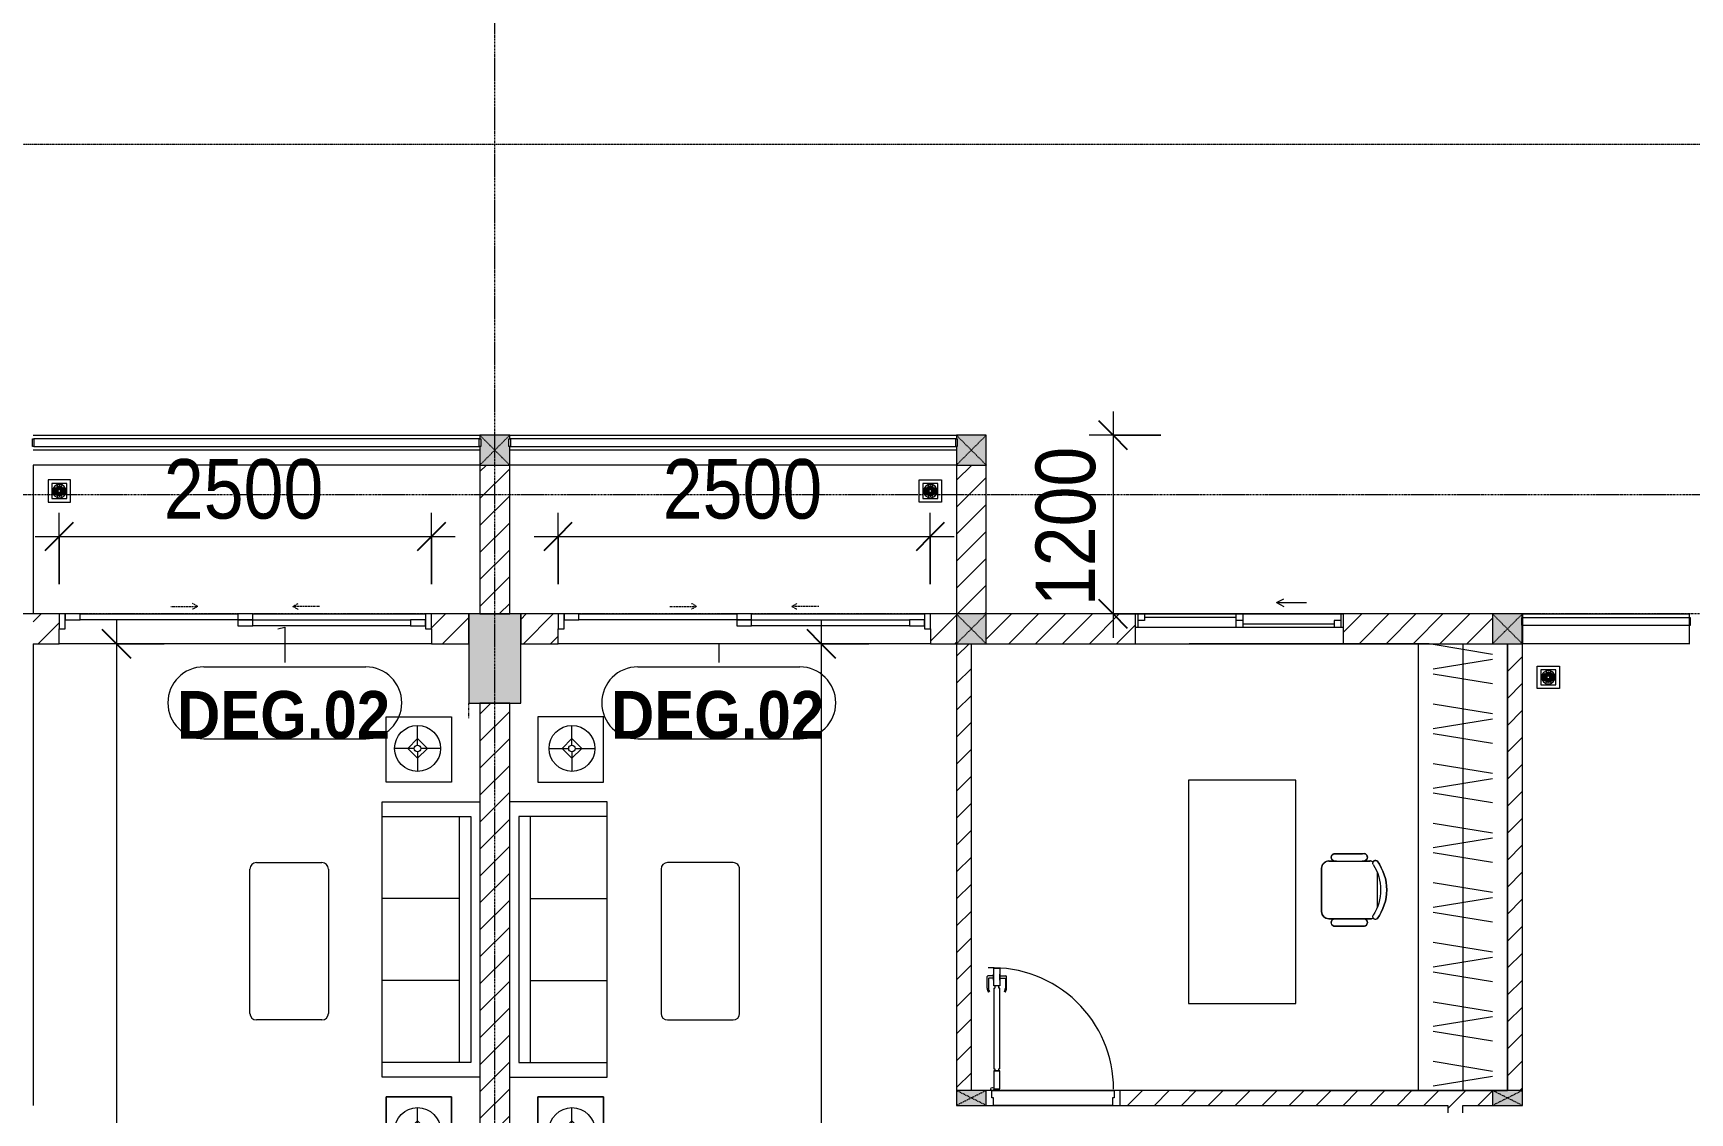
# Model space of a CAD drawing. Header units: millimetres. Extents: x 1591 to 239243, y -15958 to 82755.
# Drawn here: x 190651 to 201776, y 41187 to 48437 of the extents above; entities that cross this region are included whole.
import ezdxf

# ---------------------------------------------------------------- set-up
doc = ezdxf.new("R2010")
doc.units = ezdxf.units.MM
for name, pattern in [('Dash 1_8_', [6.35, 3.175, -3.175]), ('Dash Dot 3_16_', [7.9375, 4.7625, -1.5875, 0, -1.5875]), ('Dash_2_', [6, 3, -3]), ('Grid Line', [22.225, 12.7, -3.175, 3.175, -3.175])]:
    doc.linetypes.add(name, pattern=pattern)
for name, color, linetype, lineweight in [('0-1', 250, 'Continuous', 5), ('A-ANNO-DIMS', 211, 'Continuous', 9), ('A-ANNO-DIMS-160', 211, 'Continuous', 9), ('A-AREA', 32, 'Dash 1_8_', 9), ('A-DETL-GENF-1', 9, 'Continuous', 9), ('A-DOOR', 31, 'Continuous', 9), ('A-DOOR-1', 254, 'Continuous', 9), ('A-DOOR-2', 9, 'Continuous', 9), ('A-DOOR-FRAM', 31, 'Continuous', 9), ('A-DOOR-HDLN', 31, 'Dash_2_', 9), ('A-DOOR-IDEN', 31, 'Continuous', 9), ('A-FLOR-1', 7, 'Continuous', 9), ('A-FLOR-2', 9, 'Continuous', 9), ('A-FLOR-HRAL', 11, 'Continuous', 9), ('A-FLOR-HRAL-1', 254, 'Continuous', 9), ('A-FLOR-HRAL-2', 9, 'Continuous', 9), ('A-GLAZ', 151, 'Continuous', 9), ('A-WALL', 113, 'Continuous', 9), ('A-WALL-1', 253, 'Continuous', 18), ('A-WALL-2', 9, 'Continuous', 9), ('A-WALL-3', 113, 'Continuous', 18), ('A-WALL-PATT-1', 10, 'Continuous', 9), ('A-WALL-PATT-2', 111, 'Continuous', 9), ('G-ANNO-SYMB-1', 111, 'Dash Dot 3_16_', 18), ('I-FURN', 30, 'Continuous', 9), ('I-FURN-1', 254, 'Continuous', 9), ('M-EQPM-1', 254, 'Continuous', 9), ('S-COLS', 52, 'Continuous', 9), ('S-COLS-1', 52, 'Continuous', 5), ('S-COLS-2', 250, 'Continuous', 18), ('S-COLS-4', 254, 'Continuous', 9), ('S-COLS-5', 253, 'Continuous', 18), ('S-COLS-6', 52, 'Continuous', 18), ('S-COLS-HDLN', 52, 'Dash_2_', 9), ('S-COLS-HDLN-1', 9, 'Dash_2_', 9), ('S-GRID-1', 1, 'Grid Line', 9)]:
    doc.layers.add(name, color=color, linetype=linetype, lineweight=lineweight)
doc.styles.add('Arial_B_4', font='arialbd_0.ttf', dxfattribs={"width": 0.9, "height": 320})
doc.styles.add('UTM Avo', font='UTM Avo.ttf', dxfattribs={"width": 0.9, "height": 400})
doc.dimstyles.new('1_Dim_chi_tiet_2_5', dxfattribs={"dimscale": 304.8, "dimtxt": 399.720379, "dimasz": 0.629921, "dimexe": 0.524934, "dimexo": 0.0625, "dimgap": 0.052493, "dimtad": 1, "dimdec": 0, "dimrnd": 5, "dimzin": 0, "dimdsep": 46, "dimtxsty": 'UTM Avo', "dimblk1": 'OBLIQUE', "dimblk2": 'OBLIQUE', "dimsah": 1, "dimcen": 0.09, "dimdle": 0.524934, "dimazin": 0, "dimtfac": 1, "dimtdec": 4, "dimtix": 1, "dimtmove": 0, "dimatfit": 3, "dimfxl": 1.049869, "dimfxlon": 1, "dimtvp": 1, "dimtolj": 1, "dimtzin": 0, "dimarcsym": 2})
doc.dimstyles.new('1_Dim_chi_tiet_2_5_1', dxfattribs={"dimscale": 304.8, "dimtxt": 399.720379, "dimasz": 0.629921, "dimexe": 0.524934, "dimexo": 0.0625, "dimgap": 0.052493, "dimtad": 1, "dimdec": 0, "dimrnd": 5, "dimzin": 0, "dimdsep": 46, "dimtxsty": 'UTM Avo', "dimblk1": 'OBLIQUE', "dimblk2": 'OBLIQUE', "dimsah": 1, "dimcen": 0.09, "dimdle": 0.524934, "dimazin": 0, "dimtfac": 1, "dimtdec": 4, "dimtix": 1, "dimtmove": 0, "dimatfit": 3, "dimfxl": 1.049869, "dimfxlon": 1, "dimtvp": 1, "dimtolj": 1, "dimtzin": 0, "dimarcsym": 2})
pattern_1 = [(45, (0, 0), (-90.50967, 90.50967), [])]
pattern_2 = [(45, (101998.83, 0), (-90.50967, 90.50967), [])]

# ---------------------------------------------------------------- blocks, each defined once
blk = doc.blocks.new('NCV_TKTC_KET CAU_rvt-1-TKCS_MB TẦNG 5')
at = {"layer": 'S-COLS-1'}
blk.add_hatch(color=256, dxfattribs=at).paths.add_polyline_path([(91928, 43937), (91928, 44537), (91578, 44537), (91578, 43937), (91853, 43937)])
at = {"layer": 'A-FLOR-1'}
blk.add_line((99778, 44537), (99773, 44537), dxfattribs=at)
at = {"layer": 'S-COLS-2'}
for p, q in [((91928, 44537), (91578, 44537)), ((91578, 44537), (91578, 43937)), ((91928, 43937), (91928, 44537)), ((91578, 43937), (91928, 43937))]:
    blk.add_line(p, q, dxfattribs=at)
blk = doc.blocks.new('LOBBY_SOFA_1 - LOBBY_SOFA_1-V42-TKCS_MB TẦNG 5')
at = {"layer": 'I-FURN'}
for p, q in [((-2172, 1065), (-2172, 1505)), ((-2128, 1549), (-1160, 1549)), ((-1116, 1505), (-1116, 1065)), ((-1160, 1021), (-2128, 1021)), ((-2688, 634), (-3128, 634)), ((-3128, 634), (-3128, 194)), ((-2915, 445), (-2915, 577)), ((-2688, 194), (-2688, 634)), ((-2556, 660), (-708, 660)), ((-2556, 5), (-2556, 660)), ((-2457, 66), (-2457, 660)), ((-1907, 143), (-1907, 660)), ((-1357, 143), (-1357, 660)), ((-807, 660), (-807, 66)), ((-708, 660), (-708, 5)), ((-576, 634), (-136, 634)), ((-576, 194), (-576, 634)), ((-349, 445), (-349, 577)), ((-136, 634), (-136, 194)), ((-2981, 423), (-2915, 489)), ((-2915, 489), (-2849, 423)), ((-349, 489), (-415, 423)), ((-283, 423), (-349, 489)), ((-2937, 423), (-3069, 423)), ((-2915, 357), (-2981, 423)), ((-2849, 423), (-2915, 357)), ((-2915, 269), (-2915, 401)), ((-2893, 423), (-2761, 423)), ((-371, 423), (-503, 423)), ((-415, 423), (-349, 357)), ((-349, 357), (-283, 423)), ((-349, 269), (-349, 401)), ((-327, 423), (-195, 423)), ((-3128, 194), (-2688, 194)), ((-807, 143), (-2457, 143)), ((-136, 194), (-576, 194)), ((-807, 66), (-2457, 66))]:
    blk.add_line(p, q, dxfattribs=at)
for centre, radius in [((-2915, 423), 154), ((-349, 423), 154), ((-2915, 423), 22), ((-349, 423), 22)]:
    blk.add_circle(centre, radius, dxfattribs=at)
for centre, start, end in [((-2128, 1505), 90, 180), ((-1160, 1505), 0, 90), ((-2128, 1065), 180, 270), ((-1160, 1065), 270, 0)]:
    blk.add_arc(centre, 44, start, end, dxfattribs=at)
at = {"layer": 'I-FURN-1'}
for p, q in [((-2172, 1065), (-2172, 1505)), ((-2128, 1549), (-1160, 1549)), ((-1116, 1505), (-1116, 1065)), ((-1160, 1021), (-2128, 1021)), ((-3128, 634), (-2688, 634)), ((-3128, 194), (-3128, 634)), ((-2688, 634), (-2688, 194)), ((-2556, 660), (-708, 660)), ((-2556, 5), (-2556, 660)), ((-708, 660), (-708, 5)), ((-576, 634), (-136, 634)), ((-576, 194), (-576, 634)), ((-136, 634), (-136, 194)), ((-2688, 194), (-3128, 194)), ((-136, 194), (-576, 194))]:
    blk.add_line(p, q, dxfattribs=at)
for centre, start, end in [((-2128, 1505), 90, 180), ((-1160, 1505), 0, 90), ((-2128, 1065), 180, 270), ((-1160, 1065), 270, 0)]:
    blk.add_arc(centre, 44, start, end, dxfattribs=at)
blk = doc.blocks.new('THU NUOC - THU NUOC-461820-TKCS_MB TẦNG 5')
at = {"layer": 'M-EQPM-1'}
for p, q in [((-66, 71), (-66, -79)), ((84, 71), (-66, 71)), ((59, 46), (-41, 46)), ((-41, 46), (-41, -54)), ((-23, 11), (41, 11)), ((41, 5), (-23, 5)), ((-11, 23), (28, 23)), ((28, 17), (-11, 17)), ((-1, 36), (19, 36)), ((19, 30), (-1, 30)), ((59, -54), (59, 46)), ((84, -79), (84, 71)), ((-66, -79), (84, -79)), ((-41, -54), (59, -54)), ((-23, -1), (1, -1)), ((1, -7), (-23, -7)), ((-23, -14), (41, -14)), ((41, -20), (-23, -20)), ((-11, -26), (28, -26)), ((28, -32), (-11, -32)), ((-1, -38), (19, -38)), ((19, -44), (-1, -44)), ((1, -1), (1, -7)), ((17, -1), (41, -1)), ((17, -7), (17, -1)), ((41, -7), (17, -7))]:
    blk.add_line(p, q, dxfattribs=at)
for centre, radius, start, end in [((9, -4), 45, 0, 180), ((9, -4), 45, 0, 180), ((-23, 8), 3, 90, 270), ((-11, 20), 3, 90, 270), ((-1, 33), 3, 90, 270), ((19, 33), 3, 270, 90), ((28, 20), 3, 270, 90), ((41, 8), 3, 270, 90), ((9, -4), 45, 180, 360), ((9, -4), 45, 180, 360), ((-23, -4), 3, 90, 270), ((-23, -17), 3, 90, 270), ((-11, -29), 3, 90, 270), ((-1, -41), 3, 90, 270), ((19, -41), 3, 270, 90), ((28, -29), 3, 270, 90), ((41, -4), 3, 270, 90), ((41, -17), 3, 270, 90)]:
    blk.add_arc(centre, radius, start, end, dxfattribs=at)
blk = doc.blocks.new('DOOR_CW_01 CANH MO-PANEL KINH - DIW_01-900x2200-CỬA GỖ VÂN LAMINATE-553393-TKCS_MB TẦNG 5')
at = {"layer": 'A-DETL-GENF-1'}
for p, q in [((-442, 737), (-442, 816)), ((-399, 820), (-438, 820)), ((-434, 800), (-434, 737)), ((-399, 804), (-430, 804)), ((-399, 832), (-397, 832)), ((-399, 792), (-399, 832)), ((-397, 792), (-399, 792)), ((-397, 872), (-357, 872)), ((-397, 752), (-397, 872)), ((-397, 792), (-397, 832)), ((-357, 872), (-357, 752)), ((-357, 792), (-357, 832)), ((-355, 832), (-357, 832)), ((-357, 792), (-355, 792)), ((-355, 792), (-355, 832)), ((-355, 820), (-316, 820)), ((-355, 804), (-324, 804)), ((-320, 800), (-320, 737)), ((-312, 737), (-312, 816)), ((-434, 711), (-427, 716)), ((-357, 752), (-397, 752)), ((-397, 738), (-391, 738)), ((-397, 738), (-397, 196)), ((-363, 752), (-391, 752)), ((-391, 752), (-391, 738)), ((-363, 738), (-363, 752)), ((-357, 738), (-363, 738)), ((-357, 196), (-357, 738)), ((-320, 711), (-327, 716)), ((-397, 196), (-391, 196)), ((-357, 182), (-397, 182)), ((-397, 182), (-397, 62)), ((-391, 196), (-391, 182)), ((-391, 182), (-363, 182)), ((-357, 196), (-363, 196)), ((-363, 182), (-363, 196)), ((-357, 62), (-357, 182)), ((-397, 62), (-357, 62))]:
    blk.add_line(p, q, dxfattribs=at)
blk.add_circle((-407, 60), 10, dxfattribs=at)
for centre, radius, start, end in [((-438, 816), 4, 90, 180), ((-407, 60), 814, 360, 92), ((-430, 800), 4, 90, 180), ((-324, 800), 4, 360, 90), ((-316, 816), 4, 0, 90), ((-397, 737), 45, 180, 215), ((-397, 737), 37, 180, 215), ((-357, 737), 37, 325, 0), ((-357, 737), 45, 325, 0)]:
    blk.add_arc(centre, radius, start, end, dxfattribs=at)
at = {"layer": 'A-DOOR-2'}
for p, q in [((-410, 50), (-450, 50)), ((-450, 50), (-450, -50)), ((-410, 0), (-410, 50)), ((-400, 0), (-410, 0)), ((-407, 50), (-382, 50)), ((-400, -50), (-400, 0)), ((410, 0), (400, 0)), ((400, 0), (400, -50)), ((450, 50), (410, 50)), ((410, 50), (410, 0)), ((450, -50), (450, 50)), ((-450, -50), (-400, -50)), ((400, -50), (450, -50))]:
    blk.add_line(p, q, dxfattribs=at)
blk = doc.blocks.new('TU DO LV A - TU DO LV A-885793-TKCS_MB TẦNG 5')
at = {"layer": 'I-FURN'}
for p, q in [((4, 101), (69, 499)), ((169, 101), (104, 499)), ((202, 101), (267, 499)), ((404, 101), (469, 499)), ((569, 101), (504, 499)), ((602, 101), (667, 499)), ((804, 101), (869, 499)), ((969, 101), (904, 499)), ((1002, 101), (1067, 499)), ((1204, 101), (1269, 499)), ((1369, 101), (1304, 499)), ((1402, 101), (1467, 499)), ((1604, 101), (1669, 499)), ((1769, 101), (1704, 499)), ((1802, 101), (1867, 499)), ((2004, 101), (2069, 499)), ((2169, 101), (2104, 499)), ((2202, 101), (2267, 499)), ((2404, 101), (2469, 499)), ((2569, 101), (2504, 499)), ((2602, 101), (2667, 499)), ((2804, 101), (2869, 499)), ((2969, 101), (2904, 499)), ((0, 300), (3000, 300)), ((0, 0), (3000, 0))]:
    blk.add_line(p, q, dxfattribs=at)
at = {"layer": 'I-FURN-1'}
blk.add_line((0, 0), (3000, 0), dxfattribs=at)
blk = doc.blocks.new('BAN LV A - BAN LV A_dwg_ban hoc2-348006-TKCS_MB TẦNG 5')
at = {"layer": 'I-FURN'}
for p, q in [((-243, 354), (-243, 162)), ((-194, 389), (-194, 113)), ((146, 437), (-146, 437)), ((194, 113), (194, 389)), ((194, 351), (194, 151)), ((244, 162), (244, 354)), ((-121, 65), (121, 65))]:
    blk.add_line(p, q, dxfattribs=at)
at = {"layer": 'I-FURN', "flags": 128}
blk.add_lwpolyline([(-738, 611), (-738, 1331), (-155, 1331), (762, 1331), (762, 611)], close=True, dxfattribs=at)
at = {"layer": 'I-FURN'}
for centre, radius, start, end in [((-219, 347), 25.3, 343.7398, 163.7398), ((-146, 389), 48.6, 90, 180), ((146, 389), 48.6, 360, 90), ((219, 347), 25.3, 16.2602, 170.7054), ((-219, 155), 25.3, 163.7398, 16.2602), ((-146, 113), 48.6, 180, 207.5844), ((146, 113), 48.6, 332.4156, 0), ((219, 155), 25.3, 189.2946, 16.2602), ((-180, 75), 17.8, 57.9726, 216.6901), ((0, 324), 324, 233.1301, 306.8699), ((0, 359), 318, 237.5758, 302.4242), ((180, 75), 17.8, 323.3099, 122.0274)]:
    blk.add_arc(centre, radius, start, end, dxfattribs=at)
blk = doc.blocks.new('BAN LV A - BAN LV A_dwg-348005-TKCS_MB TẦNG 5')
at = {"extrusion": (0, 0, -1), "zscale": -1, "rotation": 180}
blk.add_blockref('BAN LV A - BAN LV A_dwg_ban hoc2-348006-TKCS_MB TẦNG 5', (-729, 1384), dxfattribs=at)
blk = doc.blocks.new('BAN LV A - BAN LV A-348231-TKCS_MB TẦNG 5')
at = {"layer": 'I-FURN-1'}
for p, q in [((535, 1270), (535, 1236)), ((923, 1233), (923, 1270)), ((486, 1222), (486, 1029)), ((973, 1029), (973, 1222)), ((535, 1029), (535, 995)), ((923, 995), (923, 1032)), ((583, 946), (875, 946)), ((1491, 773), (-9, 773)), ((-9, 773), (-9, 53)), ((1491, 53), (1491, 773)), ((-9, 53), (1491, 53))]:
    blk.add_line(p, q, dxfattribs=at)
for centre, radius, start, end in [((729, 1060), 324, 53.1301, 126.8699), ((510, 1229), 25.3, 16.2602, 196.2602), ((549, 1308), 17.8, 143.3099, 240.596), ((583, 1270), 48.6, 152.4156, 180), ((909, 1308), 17.8, 299.404, 36.6901), ((875, 1270), 48.6, 360, 27.5844), ((948, 1229), 25.3, 343.7398, 170.7054), ((510, 1036), 25.3, 196.2602, 343.7398), ((948, 1036), 25.3, 189.2946, 343.7398), ((583, 995), 48.6, 180, 270), ((875, 995), 48.6, 270, 360)]:
    blk.add_arc(centre, radius, start, end, dxfattribs=at)
blk.add_blockref('BAN LV A - BAN LV A_dwg-348005-TKCS_MB TẦNG 5', (0, 0))
blk = doc.blocks.new('LOBBY_SOFA_1 - LOBBY_SOFA_1-V46-TKCS_MB TẦNG 5')
at = {"layer": 'I-FURN'}
for p, q in [((-2556, -5), (-2556, -660)), ((-2457, -66), (-2457, -660)), ((-807, -66), (-2457, -66)), ((-807, -660), (-807, -66)), ((-708, -660), (-708, -5)), ((-3128, -194), (-2688, -194)), ((-3128, -634), (-3128, -194)), ((-2688, -194), (-2688, -634)), ((-807, -143), (-2457, -143)), ((-1907, -143), (-1907, -660)), ((-1357, -143), (-1357, -660)), ((-576, -194), (-576, -634)), ((-136, -194), (-576, -194)), ((-136, -634), (-136, -194)), ((-2915, -269), (-2915, -401)), ((-349, -269), (-349, -401)), ((-2937, -423), (-3069, -423)), ((-2915, -357), (-2981, -423)), ((-2981, -423), (-2915, -489)), ((-2849, -423), (-2915, -357)), ((-2915, -489), (-2849, -423)), ((-2915, -445), (-2915, -577)), ((-2893, -423), (-2761, -423)), ((-371, -423), (-503, -423)), ((-415, -423), (-349, -357)), ((-349, -489), (-415, -423)), ((-349, -357), (-283, -423)), ((-283, -423), (-349, -489)), ((-349, -445), (-349, -577)), ((-327, -423), (-195, -423)), ((-2688, -634), (-3128, -634)), ((-2556, -660), (-708, -660)), ((-576, -634), (-136, -634)), ((-2172, -1065), (-2172, -1505)), ((-1160, -1021), (-2128, -1021)), ((-1116, -1505), (-1116, -1065)), ((-2128, -1549), (-1160, -1549))]:
    blk.add_line(p, q, dxfattribs=at)
for centre, radius in [((-2915, -423), 154), ((-349, -423), 154), ((-2915, -423), 22), ((-349, -423), 22)]:
    blk.add_circle(centre, radius, dxfattribs=at)
for centre, start, end in [((-2128, -1065), 90, 180), ((-1160, -1065), 0, 90), ((-2128, -1505), 180, 270), ((-1160, -1505), 270, 0)]:
    blk.add_arc(centre, 44, start, end, dxfattribs=at)
at = {"layer": 'I-FURN-1'}
for p, q in [((-2556, -5), (-2556, -660)), ((-708, -660), (-708, -5)), ((-2688, -194), (-3128, -194)), ((-3128, -194), (-3128, -634)), ((-2688, -634), (-2688, -194)), ((-136, -194), (-576, -194)), ((-576, -194), (-576, -634)), ((-136, -634), (-136, -194)), ((-3128, -634), (-2688, -634)), ((-2556, -660), (-708, -660)), ((-576, -634), (-136, -634)), ((-2172, -1065), (-2172, -1505)), ((-1160, -1021), (-2128, -1021)), ((-1116, -1505), (-1116, -1065)), ((-2128, -1549), (-1160, -1549))]:
    blk.add_line(p, q, dxfattribs=at)
for centre, start, end in [((-2128, -1065), 90, 180), ((-1160, -1065), 0, 90), ((-2128, -1505), 180, 270), ((-1160, -1505), 270, 0)]:
    blk.add_arc(centre, 44, start, end, dxfattribs=at)
blk = doc.blocks.new('THU NUOC - THU NUOC-455054-TKCS_MB TẦNG 5')
at = {"layer": 'M-EQPM-1'}
for p, q in [((-66, -71), (-66, 79)), ((-66, 79), (84, 79)), ((59, 54), (-41, 54)), ((-41, 54), (-41, -46)), ((-23, 20), (41, 20)), ((41, 14), (-23, 14)), ((-23, 7), (1, 7)), ((1, 1), (-23, 1)), ((-11, 32), (28, 32)), ((28, 26), (-11, 26)), ((-1, 44), (19, 44)), ((19, 38), (-1, 38)), ((1, 7), (1, 1)), ((17, 1), (17, 7)), ((17, 7), (41, 7)), ((41, 1), (17, 1)), ((59, -46), (59, 54)), ((84, 79), (84, -71)), ((84, -71), (-66, -71)), ((-41, -46), (59, -46)), ((-23, -5), (41, -5)), ((41, -11), (-23, -11)), ((-11, -17), (28, -17)), ((28, -23), (-11, -23)), ((-1, -30), (19, -30)), ((19, -36), (-1, -36))]:
    blk.add_line(p, q, dxfattribs=at)
for centre, radius, start, end in [((9, 4), 45, 0, 180), ((9, 4), 45, 360, 180), ((9, 4), 45, 180, 0), ((9, 4), 45, 180, 360), ((-23, 17), 3, 90, 270), ((-23, 4), 3, 90, 270), ((-11, 29), 3, 90, 270), ((-1, 41), 3, 90, 270), ((19, 41), 3, 270, 90), ((28, 29), 3, 270, 90), ((41, 17), 3, 270, 90), ((41, 4), 3, 270, 90), ((-23, -8), 3, 90, 270), ((-11, -20), 3, 90, 270), ((-1, -33), 3, 90, 270), ((19, -33), 3, 270, 90), ((28, -20), 3, 270, 90), ((41, -8), 3, 270, 90)]:
    blk.add_arc(centre, radius, start, end, dxfattribs=at)
blk = doc.blocks.new('Railing - 50 x 10mm-901205-TKCS_MB TẦNG 5')
at = {"layer": 'A-FLOR-HRAL-2'}
for p, q in [((25, 5), (-25, 5)), ((-25, 5), (-25, -5)), ((25, -5), (25, 5)), ((-25, -5), (25, -5))]:
    blk.add_line(p, q, dxfattribs=at)
blk = doc.blocks.new('Railing - Railing-992103-TKCS_MB TẦNG 5')
at = {"layer": 'A-FLOR-HRAL-2'}
for p, q in [((76864, 35251), (75749, 35251)), ((75749, 35201), (76864, 35201))]:
    blk.add_line(p, q, dxfattribs=at)
at = {"rotation": 270}
for p in [(75744, 35226), (76869, 35226)]:
    blk.add_blockref('Railing - 50 x 10mm-901205-TKCS_MB TẦNG 5', p, dxfattribs=at)
blk = doc.blocks.new('G1_SOF - BO TRU - 100x200-V79-TKCS_MB TẦNG 5')
at = {"layer": 'S-COLS'}
blk.add_hatch(color=256, dxfattribs=at).paths.add_polyline_path([(50, -100), (50, 98), (-50, 98), (-50, -100)])
at = {"layer": 'S-COLS-5'}
for p, q in [((-50, 98), (-50, -100)), ((50, -100), (50, 98)), ((-50, -100), (50, -100))]:
    blk.add_line(p, q, dxfattribs=at)
at = {"layer": 'S-COLS-HDLN-1'}
for p, q in [((50, 100), (-50, -100)), ((-50, 100), (50, -100))]:
    blk.add_line(p, q, dxfattribs=at)
blk = doc.blocks.new('G1_SOF - BO TRU - 100x200-745959-TKCS_MB TẦNG 5')
at = {"layer": 'S-COLS'}
blk.add_hatch(color=256, dxfattribs=at).paths.add_polyline_path([(-50, 100), (-50, -100), (50, -100), (50, 100)])
at = {"layer": 'S-COLS-5'}
for p, q in [((50, 100), (-50, 100)), ((-50, 100), (-50, -100)), ((50, -100), (50, 100)), ((-50, -100), (50, -100))]:
    blk.add_line(p, q, dxfattribs=at)
at = {"layer": 'S-COLS-HDLN-1'}
for p, q in [((50, 100), (-50, -100)), ((-50, 100), (50, -100))]:
    blk.add_line(p, q, dxfattribs=at)
blk = doc.blocks.new('NCV_TKTC_TANG 5_rvt-1-TKCS_MB TẦNG 5')
at = {"layer": 'A-WALL-PATT-1'}
h = blk.add_hatch(dxfattribs=at)
h.set_pattern_fill('FP_1', color=256, style=0, pattern_type=2)
h.set_pattern_definition(pattern_1)
h.paths.add_polyline_path([(94853, 41337), (94953, 41337), (94953, 44337), (94853, 44337), (94853, 42665)])
h = blk.add_hatch(dxfattribs=at)
h.set_pattern_fill('FP_1', color=256, style=0, pattern_type=2)
h.set_pattern_definition(pattern_1)
h.paths.add_polyline_path([(98652, 41337), (98653, 41337), (98652, 44337), (98553, 44337), (98553, 41337)])
h = blk.add_hatch(dxfattribs=at)
h.set_pattern_fill('FP_1', color=256, style=0, pattern_type=2)
h.set_pattern_definition(pattern_1)
h.paths.add_polyline_path([(98453, 41237), (98453, 41337), (95951, 41337), (95951, 41237), (98253, 41237)])
h = blk.add_hatch(dxfattribs=at)
h.set_pattern_fill('FP_1', color=256, style=0, pattern_type=2)
h.set_pattern_definition(pattern_1)
h.paths.add_polyline_path([(98153, 40237), (98253, 40238), (98253, 40287), (98153, 40287), (98153, 40238)])
h.paths.add_polyline_path([(98253, 41187), (98253, 41237), (98153, 41237), (98153, 41187), (98247, 41187)])
at = {"layer": 'A-FLOR-2'}
for p, q in [((91653, 45537), (88653, 45537)), ((88653, 45537), (88653, 44537)), ((94853, 45537), (91853, 45537)), ((88653, 44337), (88653, 41237)), ((91328, 44337), (88828, 44337)), ((94678, 44337), (92178, 44337)), ((97453, 44337), (96416, 44337)), ((97953, 44337), (97453, 44337)), ((98028, 44337), (97953, 44337)), ((98553, 41337), (98553, 44337)), ((99778, 44337), (99773, 44337)), ((95091, 41337), (95911, 41337)), ((95911, 41337), (95091, 41337)), ((96416, 41337), (97953, 41337)), ((97953, 41337), (98453, 41337)), ((98453, 41337), (98553, 41337)), ((95901, 41237), (95101, 41237)), ((95101, 41237), (95901, 41237))]:
    blk.add_line(p, q, dxfattribs=at)
at = {"layer": 'A-WALL-1'}
for p, q in [((94853, 44337), (94853, 41337)), ((94953, 41337), (94953, 44337)), ((98553, 44337), (98553, 41337)), ((98653, 41337), (98653, 44337)), ((98453, 41337), (95951, 41337)), ((95951, 41237), (98153, 41237)), ((98153, 41237), (98153, 41187)), ((98253, 41237), (98453, 41237)), ((98253, 41187), (98253, 41237))]:
    blk.add_line(p, q, dxfattribs=at)
at = {"layer": 'A-WALL-2'}
for p, q in [((98653, 44537), (99773, 44537)), ((98653, 44537), (98653, 44512)), ((99773, 44537), (99773, 44512)), ((98653, 44462), (98653, 44337)), ((99773, 44462), (99773, 44337)), ((99773, 44337), (98653, 44337)), ((95091, 41337), (95911, 41337)), ((95901, 41237), (95101, 41237))]:
    blk.add_line(p, q, dxfattribs=at)
at = {"layer": 'A-DOOR-1'}
blk.add_blockref('DOOR_CW_01 CANH MO-PANEL KINH - DIW_01-900x2200-CỬA GỖ VÂN LAMINATE-553393-TKCS_MB TẦNG 5', (95501, 41287), dxfattribs=at)
at = {"layer": 'A-FLOR-HRAL-1'}
blk.add_blockref('Railing - Railing-992103-TKCS_MB TẦNG 5', (22908, 9261), dxfattribs=at)
at = {"layer": 'I-FURN-1'}
for name, p, rotation in [('TU DO LV A - TU DO LV A-885793-TKCS_MB TẦNG 5', (97953, 44337), 269.9999999999997), ('LOBBY_SOFA_1 - LOBBY_SOFA_1-V42-TKCS_MB TẦNG 5', (91657, 43983), 89.99999999999972), ('LOBBY_SOFA_1 - LOBBY_SOFA_1-V46-TKCS_MB TẦNG 5', (91848, 43983), 90.00000000000031), ('BAN LV A - BAN LV A-348231-TKCS_MB TẦNG 5', (96358, 43413), 269.9999999999995)]:
    blk.add_blockref(name, p, dxfattribs=dict(at, rotation=rotation))
at = {"layer": 'M-EQPM-1'}
for name, p, rotation in [('THU NUOC - THU NUOC-461820-TKCS_MB TẦNG 5', (88833, 45371), 269.9999999999999), ('THU NUOC - THU NUOC-455054-TKCS_MB TẦNG 5', (94673, 45371), 270.0000000000001), ('THU NUOC - THU NUOC-455054-TKCS_MB TẦNG 5', (98823, 44121), 269.9999999999997)]:
    blk.add_blockref(name, p, dxfattribs=dict(at, rotation=rotation))
at = {"layer": 'S-COLS-4', "rotation": 269.9999999999993}
for name, p in [('G1_SOF - BO TRU - 100x200-V79-TKCS_MB TẦNG 5', (94953, 41287)), ('G1_SOF - BO TRU - 100x200-745959-TKCS_MB TẦNG 5', (98553, 41287))]:
    blk.add_blockref(name, p, dxfattribs=at)
blk = doc.blocks.new('G1_SOF - BO TRU - 200x200-V22-TKCS_MB TẦNG 5')
at = {"layer": 'S-COLS'}
blk.add_hatch(color=256, dxfattribs=at).paths.add_polyline_path([(100, -100), (100, 25), (95, 25), (95, 75), (100, 75), (100, 100), (-100, 100), (-100, 75), (-95, 75), (-95, 25), (-100, 25), (-100, -100)])
at = {"layer": 'S-COLS-6'}
for p, q in [((100, 100), (-100, 100)), ((-100, 100), (-100, 75)), ((-100, 25), (-100, -100)), ((100, 75), (100, 100)), ((100, -100), (100, 25)), ((-100, -100), (100, -100))]:
    blk.add_line(p, q, dxfattribs=at)
at = {"layer": 'S-COLS-HDLN'}
for p, q in [((100, 100), (-100, -100)), ((-100, 100), (100, -100))]:
    blk.add_line(p, q, dxfattribs=at)
blk = doc.blocks.new('G1_SOF - BO TRU - 200x200-V21-TKCS_MB TẦNG 5')
at = {"layer": 'S-COLS'}
blk.add_hatch(color=256, dxfattribs=at).paths.add_polyline_path([(100, -100), (100, 100), (-100, 100), (-100, 75), (-95, 75), (-95, 25), (-100, 25), (-100, -100), (100, -100)])
at = {"layer": 'S-COLS-6'}
for p, q in [((100, 100), (-100, 100)), ((-100, 100), (-100, 75)), ((-100, 25), (-100, -100)), ((100, -100), (100, 100)), ((-100, -100), (100, -100))]:
    blk.add_line(p, q, dxfattribs=at)
at = {"layer": 'S-COLS-HDLN'}
for p, q in [((100, 100), (-100, -100)), ((-100, 100), (100, -100))]:
    blk.add_line(p, q, dxfattribs=at)
blk = doc.blocks.new('G1_SOF - BO TRU - 200x200-V23-TKCS_MB TẦNG 5')
at = {"layer": 'S-COLS'}
blk.add_hatch(color=256, dxfattribs=at).paths.add_polyline_path([(100, -100), (100, -100), (100, 25), (95, 25), (95, 75), (100, 75), (100, 100), (-100, 100), (-100, -100), (95, -100)])
at = {"layer": 'S-COLS-6'}
for p, q in [((100, 100), (-100, 100)), ((-100, 100), (-100, -100)), ((100, 75), (100, 100)), ((100, -100), (100, 25)), ((-100, -100), (100, -100))]:
    blk.add_line(p, q, dxfattribs=at)
at = {"layer": 'S-COLS-HDLN'}
for p, q in [((100, 100), (-100, -100)), ((-100, 100), (100, -100))]:
    blk.add_line(p, q, dxfattribs=at)
blk = doc.blocks.new('G1_SOF - BO TRU - 200x200-3055083-TKCS_MB TẦNG 5')
at = {"layer": 'S-COLS'}
blk.add_hatch(color=256, dxfattribs=at).paths.add_polyline_path([(100, -100), (100, 100), (-100, 100), (-100, -100), (8, -100)])
at = {"layer": 'S-COLS-6'}
for p, q in [((100, 100), (-100, 100)), ((-100, 100), (-100, -100)), ((100, -100), (100, 100)), ((-100, -100), (100, -100))]:
    blk.add_line(p, q, dxfattribs=at)
at = {"layer": 'S-COLS-HDLN'}
for p, q in [((100, 100), (-100, -100)), ((-100, 100), (100, -100))]:
    blk.add_line(p, q, dxfattribs=at)
blk = doc.blocks.new('1_FAMILY RVT - W01-WxH 1400x1400xmm-389822-TKCS_MB TẦNG 5')
at = {"layer": 'A-GLAZ'}
for p, q in [((248.4, 172.39), (299.2, 197.79)), ((248.4, 172.39), (299.2, 146.99)), ((248.4, 172.39), (451.6, 172.39)), ((-700, 96.19), (-700, -103.81)), ((700, 96.19), (-700, 96.19)), ((-700, 96.19), (-636.5, 96.19)), ((-700, 7.29), (-680.95, 7.29)), ((-680.95, 96.19), (-680.95, 7.29)), ((-636.5, 51.74), (-680.95, 51.74)), ((-680.95, 7.29), (-22.225, 7.29)), ((-636.5, 96.19), (-22.225, 96.19)), ((-636.5, 96.19), (-636.5, 51.74)), ((-636.5, 73.965), (-22.225, 73.965)), ((-22.225, 7.29), (-22.225, 96.19)), ((-22.225, 96.19), (22.225, 96.19)), ((22.225, 51.74), (-22.225, 51.74)), ((-22.225, 7.29), (22.225, 7.29)), ((22.225, 96.19), (680.95, 96.19)), ((22.225, 96.19), (22.225, 7.29)), ((22.225, 29.515), (636.5, 29.515)), ((22.225, 7.29), (636.5, 7.29)), ((636.5, 51.74), (636.5, 7.29)), ((680.95, 51.74), (636.5, 51.74)), ((636.5, 7.29), (700, 7.29)), ((680.95, 96.19), (700, 96.19)), ((680.95, 96.19), (680.95, 7.29)), ((700, -103.81), (700, 96.19)), ((-700, -103.81), (700, -103.81))]:
    blk.add_line(p, q, dxfattribs=at)
blk = doc.blocks.new('DEG_02-DEG_03 - DEG_02-2500x2400mm-CỬA ĐI 02 CÁNH TRƯỢT-625766-TKCS_MB TẦNG 5')
at = {"layer": 'A-DOOR'}
for p, q in [((-1110, 100), (-1210, 100)), ((-1210, 100), (-1210, 60)), ((-1210, 60), (-1110, 60)), ((-1110, 60), (-1110, 100)), ((-1110, 100), (-50, 100)), ((-50, 60), (-1110, 60)), ((50, 100), (-50, 100)), ((-50, 100), (-50, 60)), ((50, 60), (-50, 60)), ((-50, 60), (-50, 20)), ((-50, 60), (50, 60)), ((-50, 20), (50, 20)), ((50, 60), (50, 100)), ((50, 20), (50, 60)), ((50, 60), (1110, 60)), ((1110, 20), (50, 20)), ((1210, 60), (1110, 60)), ((1110, 60), (1110, 20)), ((1110, 20), (1210, 20)), ((1210, 20), (1210, 60))]:
    blk.add_line(p, q, dxfattribs=at)
at = {"layer": 'A-DOOR-FRAM'}
for p, q in [((-1210, 100), (-1250, 100)), ((-1250, 100), (-1250, 0)), ((-1250, 0), (-1210, 0)), ((-1210, 0), (-1210, 100)), ((1250, 100), (1210, 100)), ((1210, 100), (1210, 0)), ((1210, 0), (1250, 0)), ((1250, 0), (1250, 100))]:
    blk.add_line(p, q, dxfattribs=at)
at = {"layer": 'A-DOOR-HDLN'}
for p, q in [((-500, 151), (-320, 151)), ((-320, 151), (-355, 171)), ((-320, 151), (-355, 131)), ((320, 151), (355, 171)), ((320, 151), (355, 131)), ((500, 151), (320, 151))]:
    blk.add_line(p, q, dxfattribs=at)
blk = doc.blocks.new('Railing - 50 x 10mm-1251311-TKCS_MB TẦNG 5')
at = {"layer": 'A-FLOR-HRAL'}
for p, q in [((25, 5), (-25, 5)), ((-25, 5), (-25, -5)), ((25, -5), (25, 5)), ((-25, -5), (25, -5))]:
    blk.add_line(p, q, dxfattribs=at)
blk = doc.blocks.new('Railing - Railing-3262208-TKCS_MB TẦNG 5')
at = {"layer": 'A-FLOR-HRAL'}
for p, q in [((91648, 45712), (88658, 45712)), ((88658, 45662), (91648, 45662))]:
    blk.add_line(p, q, dxfattribs=at)
at = {"extrusion": (0, 0, -1), "zscale": -1, "rotation": 90}
for p in [(-88653, 45687), (-91653, 45687)]:
    blk.add_blockref('Railing - 50 x 10mm-1251311-TKCS_MB TẦNG 5', p, dxfattribs=at)
blk = doc.blocks.new('Railing - Railing-3262214-TKCS_MB TẦNG 5')
at = {"layer": 'A-FLOR-HRAL'}
for p, q in [((94848, 45712), (91858, 45712)), ((91858, 45662), (94848, 45662))]:
    blk.add_line(p, q, dxfattribs=at)
at = {"extrusion": (0, 0, -1), "zscale": -1, "rotation": 90}
for p in [(-91853, 45687), (-94853, 45687)]:
    blk.add_blockref('Railing - 50 x 10mm-1251311-TKCS_MB TẦNG 5', p, dxfattribs=at)
blk = doc.blocks.new('DIMBLOCK88-TKCS_MB TẦNG 5')
at = {"layer": 'A-ANNO-DIMS-160', "lineweight": 25}
for p, q in [((195944, 44337), (195848, 44433)), ((195944, 44337), (196040, 44241)), ((195944, 35737), (195848, 35833)), ((195944, 35737), (196040, 35641))]:
    blk.add_line(p, q, dxfattribs=at)
at = {"layer": 'A-ANNO-DIMS-160'}
for p, q in [((195944, 44497), (195944, 35577)), ((196264, 44337), (195784, 44337)), ((195944, 44337), (196264, 44337)), ((196264, 35737), (195784, 35737)), ((195944, 35737), (196264, 35737))]:
    blk.add_line(p, q, dxfattribs=at)
at = {"layer": 'A-ANNO-DIMS-160', "color": 0, "insert": (195424, 39489), "char_height": 400, "width": 1314.64, "attachment_point": 1, "rotation": 90, "line_spacing_factor": 1.110334, "style": 'UTM Avo'}
blk.add_mtext('8600', dxfattribs=at)
blk = doc.blocks.new('_Oblique')
at = {"color": 0, "linetype": 'ByBlock', "lineweight": -2}
blk.add_line((-0.5, -0.5), (0.5, 0.5), dxfattribs=at)
blk = doc.blocks.new('DIMBLOCK89-TKCS_MB TẦNG 5')
at = {"layer": 'A-ANNO-DIMS-160', "lineweight": 25}
for p, q in [((191212, 44337), (191116, 44433)), ((191212, 44337), (191308, 44241)), ((191212, 35737), (191116, 35833)), ((191212, 35737), (191308, 35641))]:
    blk.add_line(p, q, dxfattribs=at)
at = {"layer": 'A-ANNO-DIMS-160'}
for p, q in [((191212, 44497), (191212, 35577)), ((191532, 44337), (191052, 44337)), ((191212, 44337), (191532, 44337)), ((191532, 35737), (191052, 35737)), ((191212, 35737), (191532, 35737))]:
    blk.add_line(p, q, dxfattribs=at)
at = {"layer": 'A-ANNO-DIMS-160', "color": 0, "insert": (190692, 39489), "char_height": 400, "width": 1314.64, "attachment_point": 1, "rotation": 90, "line_spacing_factor": 1.110334, "style": 'UTM Avo'}
blk.add_mtext('8600', dxfattribs=at)
blk = doc.blocks.new('DIMBLOCK126-TKCS_MB TẦNG 5')
at = {"layer": 'A-ANNO-DIMS-160'}
for p, q in [((194176, 44737), (194176, 45217)), ((196676, 44737), (196676, 45217)), ((194016, 45057), (196836, 45057)), ((194176, 45057), (194176, 44737)), ((196676, 45057), (196676, 44737))]:
    blk.add_line(p, q, dxfattribs=at)
at = {"layer": 'A-ANNO-DIMS-160', "lineweight": 25}
for p, q in [((194176, 45057), (194080, 44961)), ((194176, 45057), (194272, 45153)), ((196676, 45057), (196580, 44961)), ((196676, 45057), (196772, 45153))]:
    blk.add_line(p, q, dxfattribs=at)
at = {"layer": 'A-ANNO-DIMS-160', "color": 0, "insert": (194879, 45577), "char_height": 400, "width": 1314.64, "attachment_point": 1, "line_spacing_factor": 1.110334, "style": 'UTM Avo'}
blk.add_mtext('2500', dxfattribs=at)
blk = doc.blocks.new('DIMBLOCK127-TKCS_MB TẦNG 5')
at = {"layer": 'A-ANNO-DIMS-160'}
for p, q in [((190826, 44737), (190826, 45217)), ((193326, 44737), (193326, 45217)), ((190666, 45057), (193486, 45057)), ((190826, 45057), (190826, 44737)), ((193326, 45057), (193326, 44737))]:
    blk.add_line(p, q, dxfattribs=at)
at = {"layer": 'A-ANNO-DIMS-160', "lineweight": 25}
for p, q in [((190826, 45057), (190730, 44961)), ((190826, 45057), (190922, 45153)), ((193326, 45057), (193230, 44961)), ((193326, 45057), (193422, 45153))]:
    blk.add_line(p, q, dxfattribs=at)
at = {"layer": 'A-ANNO-DIMS-160', "color": 0, "insert": (191529, 45577), "char_height": 400, "width": 1314.64, "attachment_point": 1, "line_spacing_factor": 1.110334, "style": 'UTM Avo'}
blk.add_mtext('2500', dxfattribs=at)
blk = doc.blocks.new('STN_Door Tag - STN_Door Tag-1788670-TKCS_MB TẦNG 5')
at = {"layer": 'A-DOOR-IDEN'}
for p, q in [((-3.37, 1.495), (3.431, 1.495)), ((-3.37, -1.524), (3.431, -1.524))]:
    blk.add_line(p, q, dxfattribs=at)
for centre, start, end in [((-3.37, -0.015), 90, 270), ((3.431, -0.015), 270, 90)]:
    blk.add_arc(centre, 1.509, start, end, dxfattribs=at)
blk = doc.blocks.new('DIMBLOCK303-TKCS_MB TẦNG 5')
at = {"layer": 'A-ANNO-DIMS-160'}
for p, q in [((197903, 45897), (197903, 44377)), ((198223, 45737), (197743, 45737)), ((197903, 45737), (198223, 45737)), ((198223, 44537), (197743, 44537)), ((197903, 44537), (198223, 44537))]:
    blk.add_line(p, q, dxfattribs=at)
at = {"layer": 'A-ANNO-DIMS-160', "lineweight": 25}
for p, q in [((197903, 45737), (197807, 45833)), ((197903, 45737), (197999, 45641)), ((197903, 44537), (197807, 44633)), ((197903, 44537), (197999, 44441))]:
    blk.add_line(p, q, dxfattribs=at)
at = {"layer": 'A-ANNO-DIMS-160', "color": 0, "insert": (197383, 44589), "char_height": 400, "width": 1314.64, "attachment_point": 1, "rotation": 90, "line_spacing_factor": 1.110334, "style": 'UTM Avo'}
blk.add_mtext('1200', dxfattribs=at)

msp = doc.modelspace()

# ---------------------------------------------------------------- hatches: boundary and pattern name
at = {"layer": 'A-WALL-PATT-2'}
h = msp.add_hatch(dxfattribs=at)
h.set_pattern_fill('FP_1', color=256, style=0, pattern_type=2)
h.set_pattern_definition(pattern_2)
h.paths.add_polyline_path([(193851.4, 44536.9), (193851.4, 45536.9), (193651.4, 45536.9), (193651.5, 44536.9)])
h.paths.add_polyline_path([(193851.4, 45736.9), (193851.4, 45737.4), (193651.4, 45736.9)])
h = msp.add_hatch(dxfattribs=at)
h.set_pattern_fill('FP_1', color=256, style=0, pattern_type=2)
h.set_pattern_definition(pattern_2)
h.paths.add_polyline_path([(197051.3, 44536.9), (197051.4, 44536.9), (197051.4, 45536.9), (196851.4, 45536.9), (196851.4, 44536.9)])
h.paths.add_polyline_path([(197051.4, 45736.9), (197051.4, 45737.4), (196851.4, 45736.9)])
h = msp.add_hatch(dxfattribs=at)
h.set_pattern_fill('FP_1', color=256, style=0, pattern_type=2)
h.set_pattern_definition(pattern_2)
h.paths.add_polyline_path([(190786.4, 44336.9), (190826.4, 44336.9), (190826.4, 44536.9), (190651.5, 44536.9), (190651.5, 44336.9)])
h.paths.add_polyline_path([(193576.4, 44336.9), (193576.4, 44536.9), (193326.4, 44536.9), (193326.4, 44336.9)])
h = msp.add_hatch(dxfattribs=at)
h.set_pattern_fill('FP_1', color=256, style=0, pattern_type=2)
h.set_pattern_definition(pattern_2)
h.paths.add_polyline_path([(194176.4, 44336.9), (194176.4, 44536.9), (193926.4, 44536.9), (193926.4, 44336.9)])
h.paths.add_polyline_path([(196676.4, 44336.9), (196851.3, 44337.1), (196851.3, 44536.9), (196676.4, 44536.9), (196676.4, 44436.9)])
h = msp.add_hatch(dxfattribs=at)
h.set_pattern_fill('FP_1', color=256, style=0, pattern_type=2)
h.set_pattern_definition(pattern_2)
h.paths.add_polyline_path([(200451.4, 44336.9), (200451.4, 44536.9), (199451.4, 44536.9), (199451.4, 44336.9), (200026.9, 44336.9)])
h.paths.add_polyline_path([(198051.4, 44336.9), (198051.4, 44536.9), (197051.3, 44536.8), (197051.4, 44336.9)])
h.paths.add_polyline_path([(200651.4, 44336.9), (200651.4, 44336.9), (200651.4, 44462)])
h = msp.add_hatch(dxfattribs=at)
h.set_pattern_fill('FP_1', color=256, style=0, pattern_type=2)
h.set_pattern_definition(pattern_2)
h.paths.add_polyline_path([(193851.4, 40236.9), (193851.4, 43936.9), (193651.4, 43936.9), (193651.4, 40236.9)])

# ---------------------------------------------------------------- linework, layer by layer
at = {"layer": 'A-AREA'}
msp.add_line((193576.4, 43836.9), (193576.4, 43936.9), dxfattribs=at)
at = {"layer": 'A-DOOR-IDEN'}
for p, q in [((192295.7, 44436.5), (192341.1, 44447.6)), ((192341.1, 44447.6), (192341.4, 44211.7)), ((195255.1, 44337.2), (195255.5, 44211.7))]:
    msp.add_line(p, q, dxfattribs=at)
at = {"layer": 'A-WALL'}
for p, q in [((190651.4, 45737.4), (193651.4, 45737.4)), ((193851.4, 45737.4), (196851.4, 45737.4)), ((193651.4, 45637.4), (190651.4, 45637.4)), ((196851.4, 45637.4), (193851.4, 45637.4)), ((192126.4, 44536.9), (193286.4, 44536.9)), ((195476.4, 44536.9), (196636.4, 44536.9)), ((193326.4, 44336.9), (190826.4, 44336.9)), ((196676.4, 44336.9), (194176.4, 44336.9))]:
    msp.add_line(p, q, dxfattribs=at)
at = {"layer": 'A-WALL-3'}
for p, q in [((193851.4, 45737.4), (193651.4, 45737.4)), ((197051.4, 45737.4), (196851.4, 45737.4)), ((193651.4, 45536.9), (193651.4, 44536.9)), ((193851.4, 44536.9), (193851.4, 45536.9)), ((196851.4, 45536.9), (196851.4, 44536.9)), ((197051.4, 44536.9), (197051.4, 45536.9)), ((190826.4, 44536.9), (190651.5, 44536.9)), ((193576.4, 44536.9), (193326.4, 44536.9)), ((193576.4, 44336.9), (193576.4, 44536.9)), ((193651.4, 44536.9), (193851.4, 44536.9)), ((194176.4, 44536.9), (193926.4, 44536.9)), ((193926.4, 44536.9), (193926.4, 44336.9)), ((196851.3, 44536.9), (196676.4, 44536.9)), ((198051.4, 44536.9), (197051.4, 44536.9)), ((200451.4, 44536.9), (199451.4, 44536.9)), ((190826.4, 44336.9), (190826.4, 44436.9)), ((193326.4, 44436.9), (193326.4, 44336.9)), ((194176.4, 44336.9), (194176.4, 44436.9)), ((196676.4, 44436.9), (196676.4, 44336.9)), ((190651.5, 44336.9), (190826.4, 44336.9)), ((193326.4, 44336.9), (193576.4, 44336.9)), ((193926.4, 44336.9), (194176.4, 44336.9)), ((196676.4, 44336.9), (196851.3, 44336.9)), ((197051.3, 44336.9), (198051.4, 44336.9)), ((199451.4, 44336.9), (200451.4, 44336.9)), ((193651.4, 43936.9), (193651.4, 40236.9)), ((193851.4, 43936.9), (193651.4, 43936.9)), ((193851.4, 40236.9), (193851.4, 43936.9))]:
    msp.add_line(p, q, dxfattribs=at)
at = {"layer": 'G-ANNO-SYMB-1'}
msp.add_line((130746.6, 47691.5), (236925.7, 47691.5), dxfattribs=at)
at = {"layer": 'S-GRID-1'}
for p, q in [((193751.4, 19118.3), (193751.4, 76659.6)), ((227946.4, 45336.9), (138442.9, 45336.9)), ((229978.4, 44536.9), (136410.9, 44536.9))]:
    msp.add_line(p, q, dxfattribs=at)

# ---------------------------------------------------------------- block references
at = {"layer": '0-1'}
for name in ['NCV_TKTC_KET CAU_rvt-1-TKCS_MB TẦNG 5', 'NCV_TKTC_TANG 5_rvt-1-TKCS_MB TẦNG 5']:
    msp.add_blockref(name, (101998.8, 0), dxfattribs=at)
at = {"layer": 'A-DOOR'}
for p in [(192076.4, 44436.9), (195426.4, 44436.9)]:
    msp.add_blockref('DEG_02-DEG_03 - DEG_02-2500x2400mm-CỬA ĐI 02 CÁNH TRƯỢT-625766-TKCS_MB TẦNG 5', p, dxfattribs=at)
at = {"layer": 'A-DOOR-IDEN', "xscale": 159.9999999999999, "yscale": 159.9999999999999, "zscale": 159.9999999999999}
for p in [(192336.5, 43942.7), (195250.6, 43942.7)]:
    msp.add_blockref('STN_Door Tag - STN_Door Tag-1788670-TKCS_MB TẦNG 5', p, dxfattribs=at)
at = {"layer": 'A-FLOR-HRAL'}
for name in ['Railing - Railing-3262208-TKCS_MB TẦNG 5', 'Railing - Railing-3262214-TKCS_MB TẦNG 5']:
    msp.add_blockref(name, (101998.8, 0), dxfattribs=at)
at = {"layer": 'A-GLAZ'}
msp.add_blockref('1_FAMILY RVT - W01-WxH 1400x1400xmm-389822-TKCS_MB TẦNG 5', (198751.4, 44440.7), dxfattribs=at)
at = {"layer": 'S-COLS'}
for name, p in [('G1_SOF - BO TRU - 200x200-V22-TKCS_MB TẦNG 5', (193751.4, 45636.9)), ('G1_SOF - BO TRU - 200x200-V21-TKCS_MB TẦNG 5', (196951.4, 45636.9)), ('G1_SOF - BO TRU - 200x200-3055083-TKCS_MB TẦNG 5', (196951.3, 44436.9)), ('G1_SOF - BO TRU - 200x200-V23-TKCS_MB TẦNG 5', (200551.4, 44436.9))]:
    msp.add_blockref(name, p, dxfattribs=at)

# ---------------------------------------------------------------- texts
at = {"layer": 'A-DOOR-IDEN', "char_height": 320, "width": 1467.36, "attachment_point": 5, "line_spacing_factor": 0.936439, "style": 'Arial_B_4'}
for insert in [(192333.3, 43857.4), (195247.3, 43857.4)]:
    msp.add_mtext('\\pt7.2,14.4,21.6,28.8,36,43.2,50.4,57.6,64.8,72,79.2,86.4,93.6,100.8,108,115.2,122.4,129.6,136.8,144,151.2,158.4,165.6,172.8,180,187.2,194.4,201.6,208.8,216,223.2,230.4;DEG.02', dxfattribs=dict(at, insert=insert))

# ---------------------------------------------------------------- dimensions: what is measured, and where the dimension line sits
at = {"layer": 'A-ANNO-DIMS'}
for base, p1, p2, dimstyle, override, picture, middle in [((197903, 44536.9), (198223, 45736.9), (198223, 44536.9), '1_Dim_chi_tiet_2_5_1', {"dimpost": '<>', "dimfxl": 1200}, 'DIMBLOCK303-TKCS_MB TẦNG 5', (197680, 45136.9)), ((191211.5913, 35737.3629), (191531.5913, 44336.936), (191531.5913, 35737.3629), '1_Dim_chi_tiet_2_5', {"dimpost": '<>', "dimfxl": 8599.573178}, 'DIMBLOCK89-TKCS_MB TẦNG 5', (190988.5992, 40037.1494)), ((195944.0525, 35737.3629), (196264.0525, 44336.936), (196264.0525, 35737.3629), '1_Dim_chi_tiet_2_5', {"dimpost": '<>', "dimfxl": 8599.573178}, 'DIMBLOCK88-TKCS_MB TẦNG 5', (195721.0604, 40037.1494))]:
    dim = msp.add_linear_dim(base=base, p1=p1, p2=p2, angle=90, dimstyle=dimstyle, override=override, dxfattribs=at)
    dim.commit()
    dim.dimension.update_dxf_attribs({"geometry": picture, "text_midpoint": middle})
for base, p1, p2, picture, middle in [((193326.4, 45056.9), (190826.4, 44736.9), (193326.4, 44736.9), 'DIMBLOCK127-TKCS_MB TẦNG 5', (192076.4, 45279.9)), ((196676.4, 45056.9), (194176.4, 44736.9), (196676.4, 44736.9), 'DIMBLOCK126-TKCS_MB TẦNG 5', (195426.4, 45279.9))]:
    dim = msp.add_linear_dim(base=base, p1=p1, p2=p2, dimstyle='1_Dim_chi_tiet_2_5', override={"dimpost": '<>', "dimfxl": 2500}, dxfattribs=at)
    dim.commit()
    dim.dimension.update_dxf_attribs({"geometry": picture, "text_midpoint": middle})

doc.saveas('drawing.dxf')
